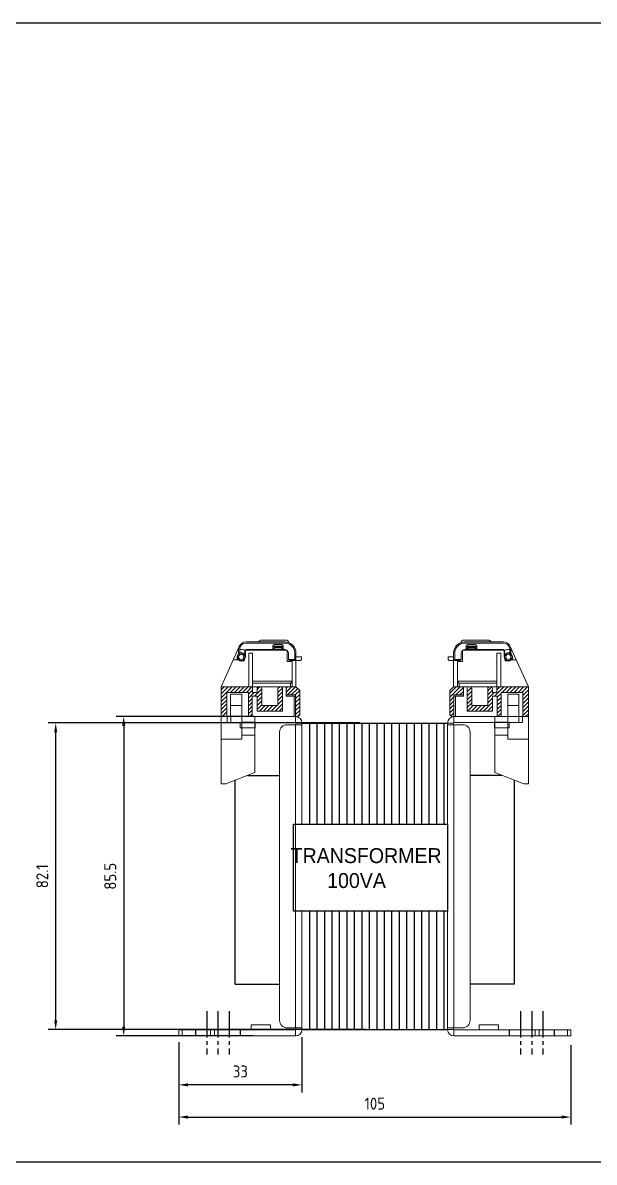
# Model space of a CAD drawing. Header units: millimetres. Extents: x 24815 to 36799, y -9299 to 5469.
# Drawn here: x 35323.2 to 35476.2, y 2585.8 to 2890.9 of the extents above; entities that cross this region are included whole.
import ezdxf

# ---------------------------------------------------------------- set-up
doc = ezdxf.new("R2010")
doc.units = ezdxf.units.MM
doc.linetypes.add('CENTER1', pattern=[10, 7, -1, 1, -1])
doc.linetypes.add('HIDDENX2', pattern=[19.05, 12.7, -6.35])
doc.styles.get("Standard").update_dxf_attribs({"font": 'ISOCP.SHX', "bigfont": 'WHGTXT.SHX'})
doc.dimstyles.new('PS-1', dxfattribs={"dimtxt": 3.2, "dimasz": 2.5, "dimexe": 2, "dimexo": 2.5, "dimgap": 2, "dimtad": 1, "dimtoh": 1, "dimrnd": 0.05, "dimzin": 12, "dimdsep": 46, "dimtxsty": 'Standard', "dimcen": 0, "dimclrt": 2, "dimazin": 3, "dimtfac": 1, "dimtofl": 0, "dimtmove": 0, "dimatfit": 3, "dimfxl": 0, "dimtolj": 1, "dimtzin": 0, "dimarcsym": 0})

# ---------------------------------------------------------------- blocks, each defined once
blk = doc.blocks.new('*D821')
at = {"color": 0, "linetype": 'ByBlock', "lineweight": -2}
for p, q in [((35364.92, 2617.08), (35364.92, 2595.84)), ((35469.92, 2617.08), (35469.92, 2595.84)), ((35367.42, 2597.84), (35467.42, 2597.84))]:
    blk.add_line(p, q, dxfattribs=at)
at = {"color": 0}
for points in [[(35367.42, 2598.26), (35367.42, 2597.42), (35364.92, 2597.84)], [(35467.42, 2598.26), (35467.42, 2597.42), (35469.92, 2597.84)]]:
    blk.add_solid(points, dxfattribs=at)
at = {"layer": 'Defpoints', "color": 0}
for p in [(35364.92, 2619.58), (35469.92, 2619.58), (35469.92, 2597.84)]:
    blk.add_point(p, dxfattribs=at)
at = {"color": 2, "insert": (35417.42, 2601.44), "char_height": 3.2, "attachment_point": 5}
blk.add_mtext('\\A1;105', dxfattribs=at)
blk = doc.blocks.new('*D825')
at = {"color": 0, "linetype": 'ByBlock', "lineweight": -2}
for p, q in [((35385.06, 2705.08), (35348.2, 2705.08)), ((35350.2, 2702.58), (35350.2, 2622.08)), ((35385.06, 2619.58), (35348.2, 2619.58))]:
    blk.add_line(p, q, dxfattribs=at)
at = {"color": 0}
for points in [[(35349.78, 2702.58), (35350.62, 2702.58), (35350.2, 2705.08)], [(35349.78, 2622.08), (35350.62, 2622.08), (35350.2, 2619.58)]]:
    blk.add_solid(points, dxfattribs=at)
at = {"layer": 'Defpoints', "color": 0}
for p in [(35387.56, 2705.08), (35350.2, 2619.58), (35387.56, 2619.58)]:
    blk.add_point(p, dxfattribs=at)
at = {"color": 2, "insert": (35346.6, 2662.33), "char_height": 3.2, "attachment_point": 5, "rotation": 90}
blk.add_mtext('\\A1;85.5', dxfattribs=at)
blk = doc.blocks.new('*D826')
at = {"color": 0, "linetype": 'ByBlock', "lineweight": -2}
for p, q in [((35397.92, 2619.23), (35397.92, 2604.46)), ((35364.92, 2617.88), (35364.92, 2604.46)), ((35395.42, 2606.46), (35367.42, 2606.46))]:
    blk.add_line(p, q, dxfattribs=at)
at = {"color": 0}
for points in [[(35367.42, 2606.87), (35367.42, 2606.04), (35364.92, 2606.46)], [(35395.42, 2606.87), (35395.42, 2606.04), (35397.92, 2606.46)]]:
    blk.add_solid(points, dxfattribs=at)
at = {"layer": 'Defpoints', "color": 0}
for p in [(35397.92, 2621.73), (35364.92, 2620.38), (35364.92, 2606.46)]:
    blk.add_point(p, dxfattribs=at)
at = {"color": 2, "insert": (35381.42, 2610.06), "char_height": 3.2, "attachment_point": 5}
blk.add_mtext('\\A1;33', dxfattribs=at)
blk = doc.blocks.new('*D827')
at = {"color": 0, "linetype": 'ByBlock', "lineweight": -2}
for p, q in [((35413.42, 2703.38), (35330, 2703.38)), ((35332, 2623.78), (35332, 2700.88)), ((35414.92, 2621.28), (35330, 2621.28))]:
    blk.add_line(p, q, dxfattribs=at)
at = {"color": 0}
for points in [[(35331.58, 2700.88), (35332.41, 2700.88), (35332, 2703.38)], [(35331.58, 2623.78), (35332.41, 2623.78), (35332, 2621.28)]]:
    blk.add_solid(points, dxfattribs=at)
at = {"layer": 'Defpoints', "color": 0}
for p in [(35332, 2703.38), (35415.92, 2703.38), (35417.42, 2621.28)]:
    blk.add_point(p, dxfattribs=at)
at = {"color": 2, "insert": (35328.4, 2662.33), "char_height": 3.2, "attachment_point": 5, "rotation": 90}
blk.add_mtext('\\A1;82.1', dxfattribs=at)

msp = doc.modelspace()

# ---------------------------------------------------------------- hatches: boundary and pattern name
at = {"lineweight": 13}
h = msp.add_hatch(dxfattribs=at)
h.set_pattern_fill('ANSI31', color=256, scale=6, angle=90, style=0)
h.set_pattern_definition([(45, (34238.1574, -242.79314), (0.53033009, -0.53033009), [])])
h.paths.add_polyline_path([(35396.22, 2705.077), (35396.22, 2710.877), (35393.72, 2710.877), (35393.72, 2713.077), (35396.32, 2713.077), (35397.32, 2712.077), (35397.32, 2705.577), (35396.82, 2705.077)])
h.paths.add_polyline_path([(35385.916, 2706.577), (35385.916, 2710.577), (35384.62, 2710.577), (35384.62, 2705.077), (35383.62, 2705.077), (35383.62, 2711.577), (35377.82, 2711.577), (35377.82, 2705.077), (35376.32, 2705.077), (35376.32, 2713.077), (35384.72, 2713.077), (35384.72, 2711.577), (35385.92, 2711.577), (35385.92, 2712.577, -0.4142136), (35386.42, 2713.077), (35386.668, 2713.077, -0.4142136), (35387.168, 2712.577), (35387.168, 2708.077), (35391.468, 2708.077), (35391.468, 2712.577, -0.4142136), (35391.968, 2713.077), (35392.22, 2713.077, -0.4142136), (35392.72, 2712.577), (35392.72, 2706.577)])
h = msp.add_hatch(dxfattribs=at)
h.set_pattern_fill('ANSI31', color=256, scale=6, angle=90, style=0)
h.set_pattern_definition([(45, (21537.59255, -16032.59125), (0.530330086, -0.530330086), [])])
h.paths.add_polyline_path([(35438.62, 2705.077), (35438.62, 2710.877), (35441.12, 2710.877), (35441.12, 2713.077), (35438.52, 2713.077), (35437.52, 2712.077), (35437.52, 2705.577), (35438.02, 2705.077)])
h.paths.add_polyline_path([(35448.923, 2706.577), (35448.923, 2710.577), (35450.22, 2710.577), (35450.22, 2705.077), (35451.22, 2705.077), (35451.22, 2711.577), (35457.02, 2711.577), (35457.02, 2705.077), (35458.52, 2705.077), (35458.52, 2713.077), (35450.12, 2713.077), (35450.12, 2711.577), (35448.92, 2711.577), (35448.92, 2712.577, 0.4142136), (35448.42, 2713.077), (35448.172, 2713.077, 0.4142136), (35447.672, 2712.577), (35447.672, 2708.077), (35443.372, 2708.077), (35443.372, 2712.577, 0.4142136), (35442.872, 2713.077), (35442.62, 2713.077, 0.4142136), (35442.12, 2712.577), (35442.12, 2706.577)])

# ---------------------------------------------------------------- linework, layer by layer
for p, q in [((35382.968, 2725.077, 0), (35393.32, 2725.077, 0)), ((35393.6, 2725.577, 0), (35387.04, 2725.577, 0)), ((35393.82, 2725.077, 0), (35393.82, 2725.035, 0)), ((35441.02, 2725.077, 0), (35441.02, 2725.035, 0)), ((35441.24, 2725.577, 0), (35447.8, 2725.577, 0)), ((35451.872, 2725.077, 0), (35441.52, 2725.077, 0)), ((35381.141, 2723.892, 0), (35376.32, 2713.077, 0)), ((35380.963, 2721.784, 0), (35380.963, 2723.491, 0)), ((35380.963, 2723.491, 0), (35381.263, 2723.427, 0)), ((35381.415, 2723.769, 0), (35381.263, 2723.427, 0)), ((35381.263, 2721.991, 0), (35381.263, 2723.427, 0)), ((35382.67, 2722.777, 0), (35382.67, 2721.077, 0)), ((35382.77, 2721.077, 0), (35382.77, 2722.577, 0)), ((35382.968, 2724.777, 0), (35393.32, 2724.777, 0)), ((35382.97, 2723.077, 0), (35393.32, 2723.077, 0)), ((35383.07, 2722.877, 0), (35393.62, 2722.877, 0)), ((35383.72, 2722.077, 0), (35383.72, 2713.077, 0)), ((35383.72, 2722.077, 0), (35384.72, 2722.077, 0)), ((35384.72, 2722.077, 0), (35384.72, 2711.577, 0)), ((35390.12, 2722.877, 0), (35390.12, 2723.977, 0)), ((35390.12, 2723.977, 0), (35392.92, 2723.977, 0)), ((35390.12, 2723.977, 0), (35390.62, 2723.577, 0)), ((35390.12, 2723.777, 0), (35392.92, 2723.777, 0)), ((35390.62, 2723.577, 0), (35390.12, 2723.177, 0)), ((35390.52, 2724.377, 0), (35392.52, 2724.377, 0)), ((35390.62, 2723.577, 0), (35392.42, 2723.577, 0)), ((35392.92, 2723.977, 0), (35392.42, 2723.577, 0)), ((35392.42, 2723.577, 0), (35392.92, 2723.177, 0)), ((35392.92, 2723.977, 0), (35392.92, 2722.877, 0)), ((35393.92, 2719.877, 0), (35393.92, 2722.577, 0)), ((35394.32, 2720.377, 0), (35394.32, 2722.077, 0)), ((35396.02, 2722.077, 0), (35396.023, 2720.377, 0)), ((35396.32, 2722.077, 0), (35396.32, 2713.077, 0)), ((35438.52, 2722.077, 0), (35438.52, 2713.077, 0)), ((35438.82, 2722.077, 0), (35438.817, 2720.377, 0)), ((35440.52, 2720.377, 0), (35440.52, 2722.077, 0)), ((35440.92, 2719.877, 0), (35440.92, 2722.577, 0)), ((35451.77, 2722.877, 0), (35441.22, 2722.877, 0)), ((35451.872, 2724.777, 0), (35441.52, 2724.777, 0)), ((35451.87, 2723.077, 0), (35441.52, 2723.077, 0)), ((35441.92, 2723.977, 0), (35441.92, 2722.877, 0)), ((35444.72, 2723.977, 0), (35441.92, 2723.977, 0)), ((35441.92, 2723.977, 0), (35442.42, 2723.577, 0)), ((35444.72, 2723.777, 0), (35441.92, 2723.777, 0)), ((35442.42, 2723.577, 0), (35441.92, 2723.177, 0)), ((35444.32, 2724.377, 0), (35442.32, 2724.377, 0)), ((35444.22, 2723.577, 0), (35442.42, 2723.577, 0)), ((35444.72, 2723.977, 0), (35444.22, 2723.577, 0)), ((35444.22, 2723.577, 0), (35444.72, 2723.177, 0)), ((35444.72, 2722.877, 0), (35444.72, 2723.977, 0)), ((35450.12, 2722.077, 0), (35450.12, 2711.577, 0)), ((35451.12, 2722.077, 0), (35450.12, 2722.077, 0)), ((35451.12, 2722.077, 0), (35451.12, 2713.077, 0)), ((35452.07, 2721.077, 0), (35452.07, 2722.577, 0)), ((35452.17, 2722.777, 0), (35452.17, 2721.077, 0)), ((35453.424, 2723.769, 0), (35453.577, 2723.427, 0)), ((35453.877, 2723.491, 0), (35453.577, 2723.427, 0)), ((35453.577, 2721.991, 0), (35453.577, 2723.427, 0)), ((35453.698, 2723.892, 0), (35458.52, 2713.077, 0)), ((35453.877, 2721.784, 0), (35453.877, 2723.491, 0)), ((35379.524, 2720.264, 0), (35380.929, 2720.264, 0)), ((35380.57, 2720.264, 0), (35380.57, 2721.077, 0)), ((35382.543, 2720.258, 0), (35382.543, 2720.59, 0)), ((35395.32, 2719.877, 0), (35393.92, 2719.877, 0)), ((35396.023, 2720.377, 0), (35394.32, 2720.377, 0)), ((35394.62, 2720.077, 0), (35394.32, 2720.377, 0)), ((35397.52, 2720.077, 0), (35394.62, 2720.077, 0)), ((35395.32, 2719.877, 0), (35395.32, 2713.077, 0)), ((35396.023, 2720.377, 0), (35396.32, 2720.077, 0)), ((35397.82, 2721.077, 0), (35396.32, 2721.077, 0)), ((35397.52, 2720.077, 0), (35397.82, 2720.377, 0)), ((35397.82, 2721.077, 0), (35397.82, 2720.377, 0)), ((35437.02, 2721.077, 0), (35437.02, 2720.377, 0)), ((35437.02, 2721.077, 0), (35438.52, 2721.077, 0)), ((35437.32, 2720.077, 0), (35437.02, 2720.377, 0)), ((35437.32, 2720.077, 0), (35440.22, 2720.077, 0)), ((35438.817, 2720.377, 0), (35438.52, 2720.077, 0)), ((35438.817, 2720.377, 0), (35440.52, 2720.377, 0)), ((35439.52, 2719.877, 0), (35440.92, 2719.877, 0)), ((35439.52, 2719.877, 0), (35439.52, 2713.077, 0)), ((35440.22, 2720.077, 0), (35440.52, 2720.377, 0)), ((35452.296, 2720.258, 0), (35452.296, 2720.59, 0)), ((35455.316, 2720.264, 0), (35453.911, 2720.264, 0)), ((35454.27, 2720.264, 0), (35454.27, 2721.077, 0)), ((35376.32, 2713.077, 0), (35376.32, 2687.077, 0)), ((35376.32, 2713.077, 0), (35396.32, 2713.077, 0)), ((35384.72, 2714.577, 0), (35395.32, 2714.577, 0)), ((35384.72, 2714.077, 0), (35394.82, 2714.077, 0)), ((35393.72, 2713.077, 0), (35393.72, 2710.577, 0)), ((35395.32, 2714.577, 0), (35394.82, 2714.077, 0)), ((35394.82, 2714.077, 0), (35394.82, 2713.077, 0)), ((35396.32, 2713.077, 0), (35397.32, 2712.077, 0)), ((35438.52, 2713.077, 0), (35437.52, 2712.077, 0)), ((35458.52, 2713.077, 0), (35438.52, 2713.077, 0)), ((35450.12, 2714.577, 0), (35439.52, 2714.577, 0)), ((35439.52, 2714.577, 0), (35440.02, 2714.077, 0)), ((35440.02, 2714.077, 0), (35440.02, 2713.077, 0)), ((35450.12, 2714.077, 0), (35440.02, 2714.077, 0)), ((35441.12, 2713.077, 0), (35441.12, 2710.577, 0)), ((35458.52, 2713.077, 0), (35458.52, 2687.077, 0)), ((35377.82, 2711.577, 0), (35377.82, 2705.077, 0)), ((35377.82, 2711.577, 0), (35383.62, 2711.577, 0)), ((35378.82, 2711.077, 0), (35381.82, 2711.077, 0)), ((35378.82, 2711.077, 0), (35378.82, 2705.077, 0)), ((35381.82, 2711.077, 0), (35381.82, 2699.077, 0)), ((35383.62, 2711.577, 0), (35383.62, 2705.077, 0)), ((35384.62, 2710.587, 0), (35384.62, 2705.077, 0)), ((35384.62, 2710.577, 0), (35385.916, 2710.577, 0)), ((35384.72, 2711.577, 0), (35385.92, 2711.577, 0)), ((35385.916, 2706.577, 0), (35385.916, 2710.577, 0)), ((35385.92, 2712.577, 0), (35385.92, 2711.577, 0)), ((35387.168, 2712.577, 0), (35387.168, 2708.077, 0)), ((35391.468, 2712.577, 0), (35391.468, 2708.077, 0)), ((35392.72, 2706.577, 0), (35392.72, 2712.577, 0)), ((35393.72, 2710.877, 0), (35396.22, 2710.877, 0)), ((35393.72, 2710.577, 0), (35396.22, 2710.577, 0)), ((35395.82, 2710.577, 0), (35395.82, 2705.077, 0)), ((35396.22, 2710.877, 0), (35396.22, 2705.077, 0)), ((35397.32, 2712.077, 0), (35397.32, 2705.577, 0)), ((35437.52, 2712.077, 0), (35437.52, 2705.577, 0)), ((35441.12, 2710.877, 0), (35438.62, 2710.877, 0)), ((35438.62, 2710.877, 0), (35438.62, 2705.077, 0)), ((35441.12, 2710.577, 0), (35438.62, 2710.577, 0)), ((35439.02, 2710.577, 0), (35439.02, 2705.077, 0)), ((35442.12, 2706.577, 0), (35442.12, 2712.577, 0)), ((35443.372, 2712.577, 0), (35443.372, 2708.077, 0)), ((35447.672, 2712.577, 0), (35447.672, 2708.077, 0)), ((35448.92, 2712.577, 0), (35448.92, 2711.577, 0)), ((35450.12, 2711.577, 0), (35448.92, 2711.577, 0)), ((35450.22, 2710.577, 0), (35448.923, 2710.577, 0)), ((35448.923, 2706.577, 0), (35448.923, 2710.577, 0)), ((35450.22, 2710.587, 0), (35450.22, 2705.077, 0)), ((35457.02, 2711.577, 0), (35451.22, 2711.577, 0)), ((35451.22, 2711.577, 0), (35451.22, 2705.077, 0)), ((35456.02, 2711.077, 0), (35453.02, 2711.077, 0)), ((35453.02, 2711.077, 0), (35453.02, 2699.077, 0)), ((35456.02, 2711.077, 0), (35456.02, 2705.077, 0)), ((35457.02, 2711.577, 0), (35457.02, 2705.077, 0)), ((35378.82, 2708.077, 0), (35381.82, 2708.077, 0)), ((35387.168, 2708.077, 0), (35391.468, 2708.077, 0)), ((35447.672, 2708.077, 0), (35443.372, 2708.077, 0)), ((35456.02, 2708.077, 0), (35453.02, 2708.077, 0)), ((35376.32, 2705.077, 0), (35396.82, 2705.077, 0)), ((35385.32, 2705.077, 0), (35385.32, 2690.077, 0)), ((35385.916, 2706.577, 0), (35392.72, 2706.577, 0)), ((35397.32, 2705.577, 0), (35396.82, 2705.077, 0)), ((35437.52, 2705.577, 0), (35438.02, 2705.077, 0)), ((35458.52, 2705.077, 0), (35438.02, 2705.077, 0)), ((35448.923, 2706.577, 0), (35442.12, 2706.577, 0)), ((35449.52, 2705.077, 0), (35449.52, 2690.077, 0)), ((35385.32, 2703.577, 0), (35381.82, 2703.577, 0)), ((35381.82, 2702.077, 0), (35385.32, 2702.077, 0)), ((35449.52, 2703.577, 0), (35453.02, 2703.577, 0)), ((35453.02, 2702.077, 0), (35449.52, 2702.077, 0)), ((35376.32, 2699.077, 0), (35381.82, 2699.077, 0)), ((35381.82, 2700.077, 0), (35385.32, 2700.077, 0)), ((35453.02, 2700.077, 0), (35449.52, 2700.077, 0)), ((35458.52, 2699.077, 0), (35453.02, 2699.077, 0)), ((35377.52, 2687.077, 0), (35385.32, 2690.077, 0)), ((35457.32, 2687.077, 0), (35449.52, 2690.077, 0)), ((35376.32, 2687.077, 0), (35377.52, 2687.077, 0)), ((35458.52, 2687.077, 0), (35457.32, 2687.077, 0))]:
    msp.add_line(p, q, dxfattribs=at)
for p, q in [((35390.12, 2723.177, 0), (35392.92, 2723.177, 0)), ((35444.72, 2723.177, 0), (35441.92, 2723.177, 0)), ((35397.92, 2703.377, 0), (35436.92, 2703.377, 0)), ((35399.92, 2703.377, 0), (35399.92, 2676.243, 0)), ((35401.92, 2703.377, 0), (35401.92, 2676.243, 0)), ((35403.92, 2703.377, 0), (35403.92, 2676.243, 0)), ((35405.92, 2703.377, 0), (35405.92, 2676.243, 0)), ((35407.92, 2703.377, 0), (35407.92, 2676.243, 0)), ((35409.92, 2703.377, 0), (35409.92, 2676.243, 0)), ((35411.92, 2703.377, 0), (35411.92, 2676.243, 0)), ((35413.92, 2703.377, 0), (35413.92, 2676.243, 0)), ((35415.92, 2703.377, 0), (35415.92, 2676.243, 0)), ((35417.92, 2703.377, 0), (35417.92, 2676.243, 0)), ((35419.92, 2703.377, 0), (35419.92, 2676.243, 0)), ((35421.92, 2703.377, 0), (35421.92, 2676.243, 0)), ((35423.92, 2703.377, 0), (35423.92, 2676.243, 0)), ((35425.92, 2703.377, 0), (35425.92, 2676.243, 0)), ((35427.92, 2703.377, 0), (35427.92, 2676.243, 0)), ((35429.92, 2703.377, 0), (35429.92, 2676.243, 0)), ((35431.92, 2703.377, 0), (35431.92, 2676.243, 0)), ((35433.92, 2703.377, 0), (35433.92, 2676.243, 0)), ((35435.92, 2703.377, 0), (35435.92, 2676.243, 0)), ((35383.371, 2689.328, 0), (35391.92, 2689.328, 0)), ((35451.469, 2689.328, 0), (35442.92, 2689.328, 0)), ((35380.065, 2633.428, 0), (35380.065, 2688.056, 0)), ((35454.775, 2633.428, 0), (35454.775, 2688.056, 0)), ((35399.92, 2652.965, 0), (35399.92, 2621.277, 0)), ((35401.92, 2652.965, 0), (35401.92, 2621.277, 0)), ((35403.92, 2652.965, 0), (35403.92, 2621.277, 0)), ((35405.92, 2652.965, 0), (35405.92, 2621.277, 0)), ((35407.92, 2652.965, 0), (35407.92, 2621.277, 0)), ((35409.92, 2652.965, 0), (35409.92, 2621.277, 0)), ((35411.92, 2652.965, 0), (35411.92, 2621.277, 0)), ((35413.92, 2652.965, 0), (35413.92, 2621.277, 0)), ((35415.92, 2652.965, 0), (35415.92, 2621.277, 0)), ((35417.92, 2652.965, 0), (35417.92, 2621.277, 0)), ((35419.92, 2652.965, 0), (35419.92, 2621.277, 0)), ((35421.92, 2652.965, 0), (35421.92, 2621.277, 0)), ((35423.92, 2652.965, 0), (35423.92, 2621.277, 0)), ((35425.92, 2652.965, 0), (35425.92, 2621.277, 0)), ((35427.92, 2652.965, 0), (35427.92, 2621.277, 0)), ((35429.92, 2652.965, 0), (35429.92, 2621.277, 0)), ((35431.92, 2652.965, 0), (35431.92, 2621.277, 0)), ((35433.92, 2652.965, 0), (35433.92, 2621.277, 0)), ((35435.92, 2652.965, 0), (35435.92, 2621.277, 0)), ((35380.065, 2633.428, 0), (35391.92, 2633.428, 0)), ((35454.775, 2633.428, 0), (35442.92, 2633.428, 0)), ((35397.92, 2621.277, 0), (35436.92, 2621.277, 0))]:
    msp.add_line(p, q)
at = {"lineweight": 15}
for p, q in [((35377.92, 2703.477, 0), (35377.92, 2705.077, 0)), ((35377.92, 2705.077, 0), (35396.22, 2705.077, 0)), ((35378.894, 2705.077, 0), (35378.894, 2703.477, 0)), ((35396.22, 2705.077, 0), (35378.894, 2705.077, 0)), ((35396.22, 2703.477, 0), (35396.22, 2705.077, 0)), ((35438.62, 2703.477, 0), (35438.62, 2705.077, 0)), ((35438.62, 2705.077, 0), (35456.92, 2705.077, 0)), ((35455.946, 2705.077, 0), (35455.946, 2703.477, 0)), ((35456.92, 2703.477, 0), (35456.92, 2705.077, 0)), ((35396.22, 2703.477, 0), (35377.92, 2703.477, 0)), ((35381.42, 2703.477, 0), (35381.42, 2702.077, 0)), ((35385.42, 2702.077, 0), (35381.42, 2702.077, 0)), ((35385.42, 2702.077, 0), (35385.42, 2703.477, 0)), ((35391.92, 2623.727, 0), (35391.92, 2700.927, 0)), ((35393.92, 2702.927, 0), (35397.92, 2702.927, 0)), ((35396.22, 2621.727, 0), (35396.22, 2702.927, 0)), ((35396.32, 2703.377, 0), (35397.92, 2703.377, 0)), ((35396.32, 2702.927, 0), (35396.32, 2703.377, 0)), ((35397.92, 2703.377, 0), (35397.92, 2676.243, 0)), ((35438.52, 2703.377, 0), (35436.92, 2703.377, 0)), ((35436.92, 2621.277, 0), (35436.92, 2703.377, 0)), ((35440.92, 2702.927, 0), (35436.92, 2702.927, 0)), ((35438.52, 2702.927, 0), (35438.52, 2703.377, 0)), ((35438.62, 2703.477, 0), (35456.92, 2703.477, 0)), ((35438.62, 2621.727, 0), (35438.62, 2702.927, 0)), ((35442.92, 2623.727, 0), (35442.92, 2700.927, 0)), ((35449.42, 2702.077, 0), (35449.42, 2703.477, 0)), ((35449.42, 2702.077, 0), (35453.42, 2702.077, 0)), ((35453.42, 2703.477, 0), (35453.42, 2702.077, 0)), ((35397.92, 2621.277, 0), (35397.92, 2652.965, 0)), ((35397.92, 2652.965, 0), (35397.92, 2621.727, 0)), ((35384.32, 2622.577, 0), (35384.32, 2621.177, 0)), ((35384.32, 2622.577, 0), (35389.52, 2622.577, 0)), ((35389.52, 2621.177, 0), (35389.52, 2622.577, 0)), ((35397.92, 2621.727, 0), (35393.92, 2621.727, 0)), ((35396.32, 2621.277, 0), (35396.32, 2621.727, 0)), ((35396.32, 2621.277, 0), (35397.92, 2621.277, 0)), ((35440.92, 2621.727, 0), (35436.92, 2621.727, 0)), ((35438.52, 2621.277, 0), (35436.92, 2621.277, 0)), ((35438.52, 2621.277, 0), (35438.52, 2621.727, 0)), ((35445.32, 2621.177, 0), (35445.32, 2622.577, 0)), ((35450.52, 2622.577, 0), (35445.32, 2622.577, 0)), ((35450.52, 2622.577, 0), (35450.52, 2621.177, 0)), ((35364.92, 2619.577, 0), (35364.92, 2621.177, 0)), ((35364.92, 2621.177, 0), (35396.22, 2621.177, 0)), ((35396.22, 2619.577, 0), (35364.92, 2619.577, 0)), ((35365.81, 2621.177, 0), (35365.81, 2619.577, 0)), ((35373.416, 2619.577, 0), (35373.416, 2621.177, 0)), ((35374.525, 2621.177, 0), (35374.525, 2619.577, 0)), ((35374.525, 2619.577, 0), (35396.22, 2619.577, 0)), ((35396.22, 2621.177, 0), (35396.22, 2619.577, 0)), ((35438.62, 2621.177, 0), (35438.62, 2619.577, 0)), ((35469.92, 2621.177, 0), (35438.62, 2621.177, 0)), ((35469.92, 2619.577, 0), (35438.62, 2619.577, 0)), ((35460.314, 2621.177, 0), (35460.314, 2619.577, 0)), ((35461.424, 2619.577, 0), (35461.424, 2621.177, 0)), ((35469.029, 2621.177, 0), (35469.029, 2619.577, 0)), ((35469.92, 2619.577, 0), (35469.92, 2621.177, 0))]:
    msp.add_line(p, q, dxfattribs=at)
at = {"color": 1, "linetype": 'CENTER1'}
for p, q in [((35372.42, 2626.177, 0), (35372.42, 2614.577, 0)), ((35375.42, 2626.177, 0), (35375.42, 2614.577, 0)), ((35378.42, 2626.177, 0), (35378.42, 2614.577, 0)), ((35456.42, 2626.177, 0), (35456.42, 2614.577, 0)), ((35459.42, 2626.177, 0), (35459.42, 2614.577, 0)), ((35462.42, 2626.177, 0), (35462.42, 2614.577, 0))]:
    msp.add_line(p, q, dxfattribs=at)
at = {"color": 2, "linetype": 'HIDDENX2'}
for p, q in [((35369.42, 2621.177, 0), (35369.42, 2619.577, 0)), ((35381.42, 2621.177, 0), (35381.42, 2619.577, 0)), ((35453.42, 2621.177, 0), (35453.42, 2619.577, 0)), ((35465.42, 2621.177, 0), (35465.42, 2619.577, 0))]:
    msp.add_line(p, q, dxfattribs=at)
at = {"elevation": 0}
for points in [[(35158.208, 2890.903), (35655.133, 2890.903), (35655.133, 2585.752), (35158.208, 2585.752)], [(35395.661, 2676.243), (35436.92, 2676.243), (35436.92, 2652.965), (35395.661, 2652.965)]]:
    msp.add_lwpolyline(points, close=True, dxfattribs=at)
at = {"lineweight": 13}
for centre, radius in [((35381.67, 2721.077, 0), 1), ((35453.17, 2721.077, 0), 1), ((35381.67, 2721.077, 0), 0.7), ((35453.17, 2721.077, 0), 0.7)]:
    msp.add_circle(centre, radius, dxfattribs=at)
for centre, radius, start, end in [((35382.968, 2723.077, 0), 2, 90, 155.97109), ((35387.04, 2724.797, 0), 0.78, 90, 158.96278), ((35393.32, 2722.077, 0), 3, 0, 90), ((35393.6, 2724.797, 0), 0.78, 6.50638, 90), ((35441.52, 2722.077, 0), 3, 90, 180), ((35441.24, 2724.797, 0), 0.78, 90, 173.49362), ((35447.8, 2724.797, 0), 0.78, 21.03722, 90), ((35451.872, 2723.077, 0), 2, 24.02891, 90), ((35381.67, 2721.077, 0), 1.1, 227.63297, 180), ((35381.67, 2721.077, 0), 2, 59.94646, 101.74483), ((35382.968, 2723.077, 0), 1.7, 90, 155.97109), ((35382.97, 2722.777, 0), 0.3, 90, 180), ((35383.07, 2722.577, 0), 0.3, 90, 180), ((35390.52, 2723.977, 0), 0.4, 90, 180), ((35392.52, 2723.977, 0), 0.4, 0, 90), ((35393.32, 2722.077, 0), 2.7, 0, 90), ((35393.32, 2722.077, 0), 1, 0, 90), ((35393.62, 2722.577, 0), 0.3, 0, 90), ((35441.52, 2722.077, 0), 2.7, 90, 180), ((35441.52, 2722.077, 0), 1, 90, 180), ((35441.22, 2722.577, 0), 0.3, 90, 180), ((35442.32, 2723.977, 0), 0.4, 90, 180), ((35444.32, 2723.977, 0), 0.4, 0, 90), ((35451.77, 2722.577, 0), 0.3, 0, 90), ((35451.87, 2722.777, 0), 0.3, 0, 90), ((35451.872, 2723.077, 0), 1.7, 24.02891, 90), ((35453.17, 2721.077, 0), 1.1, 0, 312.36703), ((35453.17, 2721.077, 0), 2, 78.25517, 120.05354), ((35382.243, 2720.258, 0), 0.3, 206.37307, 0), ((35452.596, 2720.258, 0), 0.3, 180, 333.62693), ((35386.42, 2712.577, 0), 0.5, 90, 180), ((35386.668, 2712.577, 0), 0.5, 0, 90), ((35391.968, 2712.577, 0), 0.5, 90, 180), ((35392.22, 2712.577, 0), 0.5, 0, 90), ((35442.62, 2712.577, 0), 0.5, 90, 180), ((35442.872, 2712.577, 0), 0.5, 0, 90), ((35448.172, 2712.577, 0), 0.5, 90, 180), ((35448.42, 2712.577, 0), 0.5, 0, 90)]:
    msp.add_arc(centre, radius, start, end, dxfattribs=at)
at = {"lineweight": 15}
for centre, radius, start, end in [((35393.92, 2700.927, 0), 2, 90, 180), ((35440.92, 2700.927, 0), 2, 0, 90), ((35393.92, 2623.727, 0), 2, 180, 270), ((35396.22, 2621.277, 0), 0.1, 270, 0), ((35396.22, 2621.277, 0), 1.7, 270, 0), ((35438.62, 2621.277, 0), 1.7, 180, 270), ((35438.62, 2621.277, 0), 0.1, 180, 270), ((35440.92, 2623.727, 0), 2, 270, 0)]:
    msp.add_arc(centre, radius, start, end, dxfattribs=at)
for points, knots in [([(35397.92, 2703.377, 0), (35397.92, 2703.6, 0), (35397.876, 2703.822, 0), (35397.705, 2704.233, 0), (35397.579, 2704.422, 0), (35397.265, 2704.737, 0), (35397.076, 2704.863, 0), (35396.665, 2705.033, 0), (35396.442, 2705.077, 0), (35396.22, 2705.077, 0)], [0, 0, 0, 0, 0.25, 0.25, 0.5, 0.5, 0.75, 0.75, 1, 1, 1, 1]), ([(35436.92, 2703.377, 0), (35436.92, 2703.6, 0), (35436.964, 2703.822, 0), (35437.134, 2704.233, 0), (35437.26, 2704.422, 0), (35437.575, 2704.737, 0), (35437.764, 2704.863, 0), (35438.175, 2705.033, 0), (35438.397, 2705.077, 0), (35438.62, 2705.077, 0)], [0, 0, 0, 0, 0.25, 0.25, 0.5, 0.5, 0.75, 0.75, 1, 1, 1, 1]), ([(35396.32, 2703.377, 0), (35396.32, 2703.403, 0), (35396.309, 2703.429, 0), (35396.272, 2703.466, 0), (35396.246, 2703.477, 0), (35396.22, 2703.477, 0)], [0, 0, 0, 0, 0.5, 0.5, 1, 1, 1, 1]), ([(35438.52, 2703.377, 0), (35438.52, 2703.403, 0), (35438.531, 2703.429, 0), (35438.568, 2703.466, 0), (35438.594, 2703.477, 0), (35438.62, 2703.477, 0)], [0, 0, 0, 0, 0.5, 0.5, 1, 1, 1, 1])]:
    msp.add_open_spline(points, degree=3, knots=knots, dxfattribs=at)

# ---------------------------------------------------------------- texts
at = {"color": 2, "insert": (35388.43, 2669.858, 0), "char_height": 4, "width": 55.9054, "attachment_point": 1}
msp.add_mtext('{\\fGulim|b0|i0|c129|p49;\\W4.4461; \\W1;TRANSFORMER\\P\\W5.5874;  \\W1;100VA}', dxfattribs=at)

# ---------------------------------------------------------------- dimensions: what is measured, and where the dimension line sits
for base, p1, p2, picture, middle in [((35350.201, 2619.577, 0), (35387.557, 2705.077, 0), (35387.557, 2619.577, 0), '*D825', (35346.601, 2662.327, 0)), ((35331.996, 2703.377, 0), (35417.42, 2621.277, 0), (35415.92, 2703.377, 0), '*D827', (35328.396, 2662.327, 0))]:
    dim = msp.add_linear_dim(base=base, p1=p1, p2=p2, angle=90, dimstyle='PS-1', override={"dimarcsym": 1})
    dim.commit()
    dim.dimension.update_dxf_attribs({"geometry": picture, "text_midpoint": middle})
for base, p1, p2, picture, middle in [((35364.92, 2606.456, 0), (35397.92, 2621.727, 0), (35364.92, 2620.377, 0), '*D826', (35381.42, 2610.056, 0)), ((35469.92, 2597.841, 0), (35364.92, 2619.577, 0), (35469.92, 2619.577, 0), '*D821', (35417.42, 2601.441, 0))]:
    dim = msp.add_linear_dim(base=base, p1=p1, p2=p2, dimstyle='PS-1', override={"dimarcsym": 1})
    dim.commit()
    dim.dimension.update_dxf_attribs({"geometry": picture, "text_midpoint": middle})

doc.saveas('drawing.dxf')
